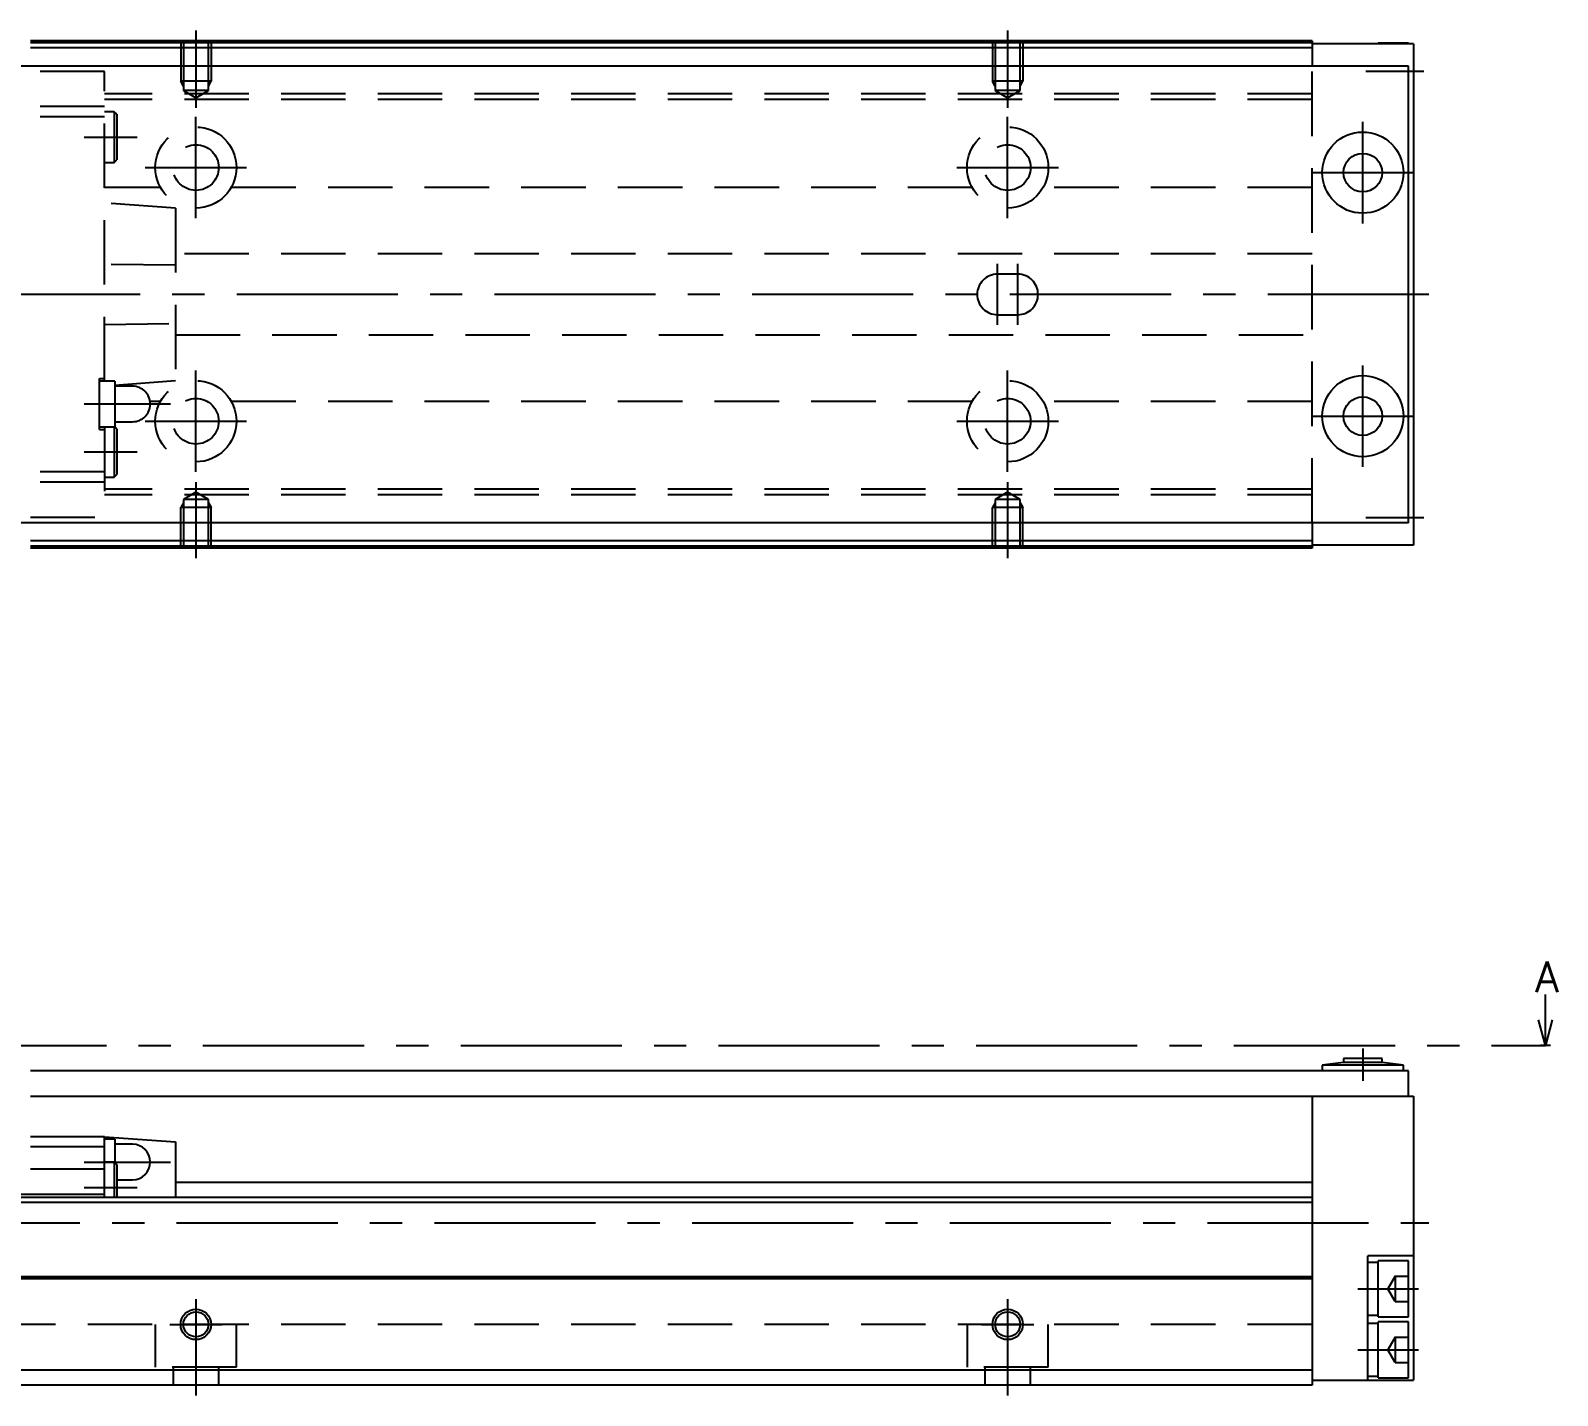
# Model space of a CAD drawing. Extents: x -2 to 568, y -8 to 266.
# Drawn here: x 417.3 to 567.7, y 9 to 143.5 of the extents above; entities that cross this region are included whole.
import ezdxf

# ---------------------------------------------------------------- set-up
doc = ezdxf.new("R2010")
doc.units = 0
doc.header["$LTSCALE"] = 0.5
doc.linetypes.add('CENTER', pattern=[50.8, 31.75, -6.35, 6.35, -6.35])
doc.linetypes.add('DASHED', pattern=[19.05, 12.7, -6.35])
for name, color, linetype in [('MSM_CENTER', 1, 'CENTER'), ('MSM_CONTINUOUS', 7, 'CONTINUOUS'), ('MSM_DASHED', 4, 'DASHED'), ('MSM_NARROW', 5, 'CONTINUOUS'), ('MSM_PART_NUMBER', 7, 'CONTINUOUS')]:
    doc.layers.add(name, color=color, linetype=linetype)
doc.styles.get("Standard").update_dxf_attribs({"font": 'txt.shx', "height": 3, "bigfont": 'bigfont.shx'})

msp = doc.modelspace()

# ---------------------------------------------------------------- linework, layer by layer
at = {"layer": 'MSM_CENTER'}
for p, q in [((433.55, 143.5), (433.55, 135.87)), ((513.55, 143.5), (513.55, 135.87)), ((548.85, 139.5), (554.55, 139.5)), ((433.55, 125), (433.55, 135)), ((513.55, 125), (513.55, 135)), ((548.55, 124.5), (548.55, 134.5)), ((422.55, 133), (427.75, 133)), ((428.55, 130), (438.55, 130)), ((508.55, 130), (518.55, 130)), ((543.55, 129.5), (553.55, 129.5)), ((512.55, 114.5), (512.55, 120.5)), ((514.55, 114.5), (514.55, 120.5)), ((555.05, 117.5), (200.05, 117.5)), ((433.55, 100), (433.55, 110)), ((513.55, 100), (513.55, 110)), ((548.55, 100.5), (548.55, 110.5)), ((422.55, 106.7), (431.05, 106.7)), ((543.55, 105.5), (553.55, 105.5)), ((428.55, 105), (438.55, 105)), ((508.55, 105), (518.55, 105)), ((422.55, 102), (427.75, 102)), ((433.55, 99.01), (433.55, 91.5)), ((513.55, 99.01), (513.55, 91.5)), ((548.85, 95.5), (554.55, 95.5)), ((231.05, 43.5), (566.55, 43.5)), ((548.55, 43.2), (548.55, 40)), ((422.55, 32), (431.05, 32)), ((422.55, 29.5), (427.75, 29.5)), ((203.05, 26), (555.05, 26)), ((433.55, 18.5), (433.55, 9)), ((513.55, 18.5), (513.55, 9)), ((548.05, 19.5), (554.05, 19.5)), ((430.98, 16), (436.13, 16)), ((510.98, 16), (516.13, 16)), ((548.05, 13.5), (554.05, 13.5))]:
    msp.add_line(p, q, dxfattribs=at)
at = {"layer": 'MSM_CONTINUOUS'}
for p, q in [((543.55, 142.5), (417.25, 142.5)), ((543.55, 142.3), (417.25, 142.3)), ((543.55, 141.8), (417.25, 141.8)), ((543.55, 142.5), (543.55, 140)), ((553.55, 142.2), (543.55, 142.2)), ((550.05, 142.2), (550.05, 142.25)), ((553.05, 142.25), (550.05, 142.25)), ((553.05, 142.2), (553.05, 142.25)), ((553.55, 142.2), (553.55, 92.8)), ((553.05, 140), (234.05, 140)), ((553.05, 95), (553.05, 140)), ((553.05, 95), (234.05, 95)), ((543.55, 95), (543.55, 92.5)), ((543.55, 93.2), (417.25, 93.2)), ((543.55, 92.7), (417.25, 92.7)), ((543.55, 92.5), (417.25, 92.5)), ((553.55, 92.8), (543.55, 92.8)), ((566.55, 43.5), (566.55, 48.5)), ((566.55, 43.5), (565.88, 46)), ((567.22, 46), (566.55, 43.5)), ((546.65, 42.2), (546.65, 41.8)), ((550.45, 42.2), (546.65, 42.2)), ((550.45, 41.8), (550.45, 42.2)), ((567.05, 43.5), (566.05, 43.5)), ((553.05, 41), (417.25, 41)), ((546.65, 41.8), (544.55, 41.55)), ((544.55, 41.55), (544.55, 41)), ((552.55, 41.55), (544.55, 41.55)), ((550.45, 41.8), (546.65, 41.8)), ((552.55, 41.55), (550.45, 41.8)), ((552.55, 41), (552.55, 41.55)), ((553.05, 38.5), (553.05, 41)), ((417.25, 38.5), (553.55, 38.5)), ((543.55, 38.5), (543.55, 10)), ((553.55, 38.5), (553.55, 10.5)), ((424.55, 34.5), (417.25, 34.5)), ((424.55, 33.5), (417.25, 33.5)), ((424.55, 34.5), (431.55, 34)), ((424.55, 28.5), (424.55, 34.5)), ((425.55, 34.25), (424.55, 34.25)), ((425.55, 34.25), (425.55, 31.95)), ((427.3, 33.75), (425.55, 33.75)), ((431.55, 34), (431.55, 28.5)), ((425.5, 32), (424.55, 32)), ((425.75, 31.75), (425.5, 32)), ((425.5, 32), (425.5, 28.5)), ((425.75, 31.75), (425.75, 28.5)), ((424.55, 31.3), (417.25, 31.3)), ((425.75, 30.25), (427.3, 30.25)), ((424.55, 28.8), (362.55, 28.8)), ((543.55, 30), (431.55, 30)), ((543.55, 28.5), (243.55, 28.5)), ((543.55, 28), (243.55, 28)), ((549.05, 10.5), (549.05, 22.75)), ((553.55, 22.75), (549.05, 22.75)), ((550.05, 22.1), (549.05, 22.1)), ((550.05, 16.75), (550.05, 22.25)), ((553.05, 22.25), (550.05, 22.25)), ((553.05, 16.75), (553.05, 22.25)), ((543.55, 20.7), (243.55, 20.7)), ((543.55, 20.5), (243.55, 20.5)), ((549.05, 16.9), (550.05, 16.9)), ((550.05, 16.75), (553.05, 16.75)), ((550.05, 16.1), (549.05, 16.1)), ((550.05, 10.75), (550.05, 16.25)), ((553.05, 16.25), (550.05, 16.25)), ((553.05, 10.75), (553.05, 16.25)), ((543.55, 11.5), (243.55, 11.5)), ((549.05, 10.9), (550.05, 10.9)), ((550.05, 10.75), (553.05, 10.75)), ((543.55, 10), (243.55, 10)), ((543.55, 10.5), (553.55, 10.5))]:
    msp.add_line(p, q, dxfattribs=at)
for centre, radius in [((548.55, 129.5), 4), ((548.55, 129.5), 1.9), ((548.55, 105.5), 4), ((548.55, 105.5), 1.9), ((433.55, 16), 1.23), ((513.55, 16), 1.23)]:
    msp.add_circle(centre, radius, dxfattribs=at)
msp.add_arc((427.3, 32), 1.75, 270, 90, dxfattribs=at)
at = {"layer": 'MSM_DASHED'}
for p, q in [((432.05, 142.5), (432.05, 138.5)), ((432.25, 142.3), (432.25, 142.3)), ((432.25, 142.3), (432.25, 142.3)), ((432.32, 142.5), (432.32, 137.58)), ((434.78, 137.58), (434.78, 142.5)), ((434.85, 142.3), (434.87, 142.32)), ((435.05, 142.5), (435.05, 138.5)), ((512.05, 142.5), (512.05, 138.5)), ((512.25, 142.3), (512.25, 142.3)), ((512.25, 142.3), (512.25, 142.3)), ((512.32, 142.5), (512.32, 137.58)), ((514.78, 137.58), (514.78, 142.5)), ((514.85, 142.3), (514.87, 142.32)), ((515.05, 142.5), (515.05, 138.5)), ((543.55, 95), (543.55, 140)), ((424.55, 139.45), (417.25, 139.45)), ((424.55, 108.95), (424.55, 139.45)), ((435.05, 138.5), (432.05, 138.5)), ((432.32, 138.03), (432.05, 138.5)), ((434.78, 138.03), (435.05, 138.5)), ((515.05, 138.5), (512.05, 138.5)), ((512.32, 138.03), (512.05, 138.5)), ((514.78, 138.03), (515.05, 138.5)), ((543.55, 137.26), (424.55, 137.26)), ((434.78, 137.58), (432.32, 137.58)), ((432.32, 137.58), (433.55, 136.87)), ((433.55, 136.87), (434.78, 137.58)), ((514.78, 137.58), (512.32, 137.58)), ((512.32, 137.58), (513.55, 136.87)), ((513.55, 136.87), (514.78, 137.58)), ((424.55, 136), (417.25, 136)), ((543.55, 136.7), (424.55, 136.7)), ((425.5, 135.5), (424.55, 135.5)), ((425.5, 135.5), (425.5, 130.5)), ((425.75, 135.25), (425.5, 135.5)), ((424.55, 135), (417.25, 135)), ((425.75, 135.25), (425.75, 130.75)), ((424.55, 130.5), (425.5, 130.5)), ((425.5, 130.5), (425.75, 130.75)), ((430.07, 128.04), (424.55, 128.04)), ((510.07, 128.04), (437.04, 128.04)), ((543.55, 128.04), (517.04, 128.04)), ((431.55, 126), (424.55, 126.5)), ((431.55, 126), (431.55, 109)), ((431.55, 120.37), (424.55, 120.46)), ((543.55, 121.5), (431.55, 121.5)), ((514.55, 119.5), (512.55, 119.5)), ((424.55, 114.54), (431.55, 114.63)), ((512.55, 115.5), (514.55, 115.5)), ((431.55, 113.5), (543.55, 113.5)), ((424.05, 109.2), (424.55, 109.2)), ((424.05, 104.2), (424.05, 109.2)), ((425.55, 108.95), (424.05, 108.95)), ((425.55, 108.57), (431.55, 109)), ((425.55, 108.95), (425.55, 104.45)), ((427.3, 108.45), (425.55, 108.45)), ((430.07, 106.96), (429.03, 106.96)), ((510.07, 106.96), (437.04, 106.96)), ((543.55, 106.96), (517.04, 106.96)), ((424.05, 104.45), (425.55, 104.45)), ((424.05, 104.2), (424.55, 104.2)), ((424.55, 104.45), (424.55, 95.55)), ((425.5, 104.45), (425.5, 99.5)), ((425.55, 104.95), (427.3, 104.95)), ((425.75, 104.25), (425.55, 104.45)), ((425.75, 104.25), (425.75, 99.75)), ((424.55, 100), (417.25, 100)), ((424.55, 99.5), (425.5, 99.5)), ((425.5, 99.5), (425.75, 99.75)), ((424.55, 99), (417.25, 99)), ((543.55, 98.3), (424.55, 98.3)), ((433.55, 98.01), (432.32, 97.3)), ((434.78, 97.3), (433.55, 98.01)), ((513.55, 98.01), (512.32, 97.3)), ((514.78, 97.3), (513.55, 98.01)), ((543.55, 97.74), (424.55, 97.74)), ((432.32, 96.97), (432.05, 96.5)), ((435.05, 96.5), (432.05, 96.5)), ((432.05, 92.5), (432.05, 96.5)), ((432.32, 97.3), (432.32, 92.5)), ((434.78, 97.3), (432.32, 97.3)), ((434.78, 92.5), (434.78, 97.3)), ((434.78, 96.97), (435.05, 96.5)), ((435.05, 92.5), (435.05, 96.5)), ((512.32, 96.97), (512.05, 96.5)), ((515.05, 96.5), (512.05, 96.5)), ((512.05, 92.5), (512.05, 96.5)), ((512.32, 97.3), (512.32, 92.5)), ((514.78, 97.3), (512.32, 97.3)), ((514.78, 92.5), (514.78, 97.3)), ((514.78, 96.97), (515.05, 96.5)), ((515.05, 92.5), (515.05, 96.5)), ((417.25, 95.55), (424.55, 95.55)), ((551.75, 20.75), (551.03, 19.5)), ((551.75, 20.75), (553.05, 20.75)), ((551.75, 20.75), (551.75, 18.25)), ((551.75, 18.25), (551.03, 19.5)), ((551.75, 19.5), (553.05, 19.5)), ((551.75, 18.25), (553.05, 18.25)), ((543.55, 16), (243.55, 16)), ((429.55, 16), (429.55, 11.8)), ((437.55, 11.8), (437.55, 16)), ((509.55, 16), (509.55, 11.8)), ((517.55, 11.8), (517.55, 16)), ((551.75, 14.75), (551.03, 13.5)), ((551.75, 14.75), (553.05, 14.75)), ((551.75, 14.75), (551.75, 12.25)), ((551.75, 12.25), (551.03, 13.5)), ((551.75, 13.5), (553.05, 13.5)), ((551.75, 12.25), (553.05, 12.25)), ((437.55, 11.8), (429.55, 11.8)), ((431.3, 11.8), (431.3, 10)), ((435.8, 10), (435.8, 11.8)), ((517.55, 11.8), (509.55, 11.8)), ((511.3, 11.8), (511.3, 10)), ((515.8, 10), (515.8, 11.8))]:
    msp.add_line(p, q, dxfattribs=at)
for centre, radius in [((433.55, 130), 4), ((513.55, 130), 4), ((433.55, 130), 2.25), ((513.55, 130), 2.25), ((433.55, 105), 4), ((513.55, 105), 4), ((433.55, 105), 2.25), ((513.55, 105), 2.25)]:
    msp.add_circle(centre, radius, dxfattribs=at)
for centre, radius, start, end in [((512.55, 117.5), 2, 90, 270), ((514.55, 117.5), 2, 270, 90), ((427.3, 106.7), 1.75, 270, 90)]:
    msp.add_arc(centre, radius, start, end, dxfattribs=at)
at = {"layer": 'MSM_NARROW'}
for centre in [(433.55, 16), (513.55, 16)]:
    msp.add_circle(centre, 1.5, dxfattribs=at)

# ---------------------------------------------------------------- texts
at = {"layer": 'MSM_PART_NUMBER'}
msp.add_text('A', height=3, dxfattribs=at).set_placement((565.55, 48.75))

doc.saveas('drawing.dxf')
